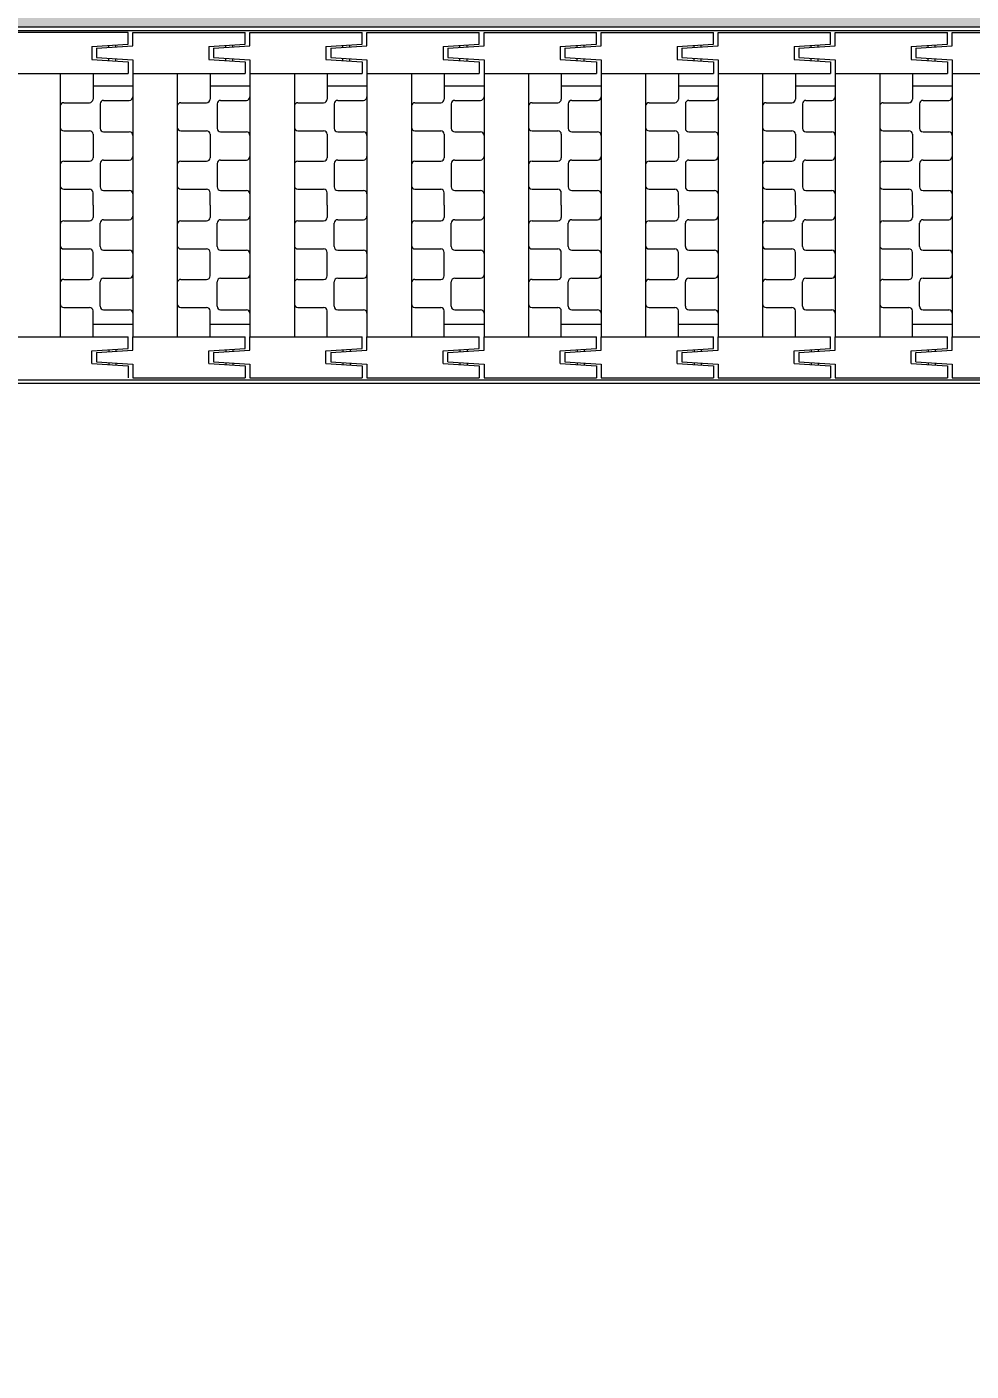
# Model space of a CAD drawing. Header units: millimetres. Extents: x 4003075 to 5615882, y 1445368 to 2591247.
# Drawn here: x 5360198 to 5360728, y 2466413 to 2467168 of the extents above; entities that cross this region are included whole.
import ezdxf

# ---------------------------------------------------------------- set-up
doc = ezdxf.new("R2010")
doc.units = ezdxf.units.MM
doc.layers.add('A_Text', color=3, linetype='Continuous')
doc.layers.add('XR-평면도$0$A-ELEV-PATT', color=9, linetype='Continuous')
doc.layers.add('XR-평면도$0$A-CNTL', color=9, linetype='Continuous', lineweight=15)
doc.layers.add('XR-평면도$0$A-ELEV-LIN3', color=9, linetype='Continuous', lineweight=18)
doc.styles.add('돋움', font='')
doc.styles.get('돋움').set_extended_font_data('DotumChe')

# ---------------------------------------------------------------- blocks, each defined once
blk = doc.blocks.new('XR-평면도$0$무소음트렌치')
at = {"layer": 'XR-평면도$0$A-ELEV-LIN3'}
for p, q in [((0, 200), (7800, 200)), ((1.97, 198.03), (7798.03, 198.03)), ((4880.13, 196.88), (4817.07, 196.88)), ((4880.13, 190.31), (4880.13, 196.88)), ((4882.76, 189.32), (4882.76, 196.88)), ((4882.76, 196.88), (4945.81, 196.88)), ((4945.81, 190.31), (4945.81, 196.88)), ((4948.44, 196.88), (5011.49, 196.88)), ((4948.44, 189.32), (4948.44, 196.88)), ((5011.49, 190.31), (5011.49, 196.88)), ((5014.12, 189.32), (5014.12, 196.88)), ((5014.12, 196.88), (5077.17, 196.88)), ((5077.17, 190.31), (5077.17, 196.88)), ((5079.8, 189.32), (5079.8, 196.88)), ((5079.8, 196.88), (5142.85, 196.88)), ((5142.85, 190.31), (5142.85, 196.88)), ((5145.48, 189.32), (5145.48, 196.88)), ((5145.48, 196.88), (5208.54, 196.88)), ((5208.54, 190.31), (5208.54, 196.88)), ((5211.16, 196.88), (5274.22, 196.88)), ((5211.16, 189.32), (5211.16, 196.88)), ((5274.22, 190.31), (5274.22, 196.88)), ((5276.84, 189.32), (5276.84, 196.88)), ((5276.84, 196.88), (5339.9, 196.88)), ((5339.9, 190.31), (5339.9, 196.88)), ((5342.53, 189.32), (5342.53, 196.88)), ((5342.53, 196.88), (5405.58, 196.88)), ((4859.77, 189), (4880.13, 190.31)), ((4859.77, 189), (4859.77, 181.77)), ((4862.39, 188.01), (4882.76, 189.32)), ((4869.28, 188.45), (4869.28, 189.61)), ((4873.22, 188.71), (4873.22, 189.86)), ((4925.45, 189), (4945.81, 190.31)), ((4925.45, 189), (4925.45, 181.77)), ((4928.08, 188.01), (4948.44, 189.32)), ((4934.96, 188.45), (4934.96, 189.61)), ((4938.9, 188.71), (4938.9, 189.86)), ((4991.13, 189), (5011.49, 190.31)), ((4991.13, 189), (4991.13, 181.77)), ((4993.76, 188.01), (5014.12, 189.32)), ((5000.64, 188.45), (5000.64, 189.61)), ((5004.58, 188.71), (5004.58, 189.86)), ((5056.81, 189), (5077.17, 190.31)), ((5056.81, 189), (5056.81, 181.77)), ((5059.44, 188.01), (5079.8, 189.32)), ((5066.32, 188.45), (5066.32, 189.61)), ((5070.26, 188.71), (5070.26, 189.86)), ((5122.49, 189), (5142.85, 190.31)), ((5122.49, 189), (5122.49, 181.77)), ((5125.12, 188.01), (5145.48, 189.32)), ((5132, 188.45), (5132, 189.61)), ((5135.94, 188.71), (5135.94, 189.86)), ((5188.17, 189), (5208.54, 190.31)), ((5188.17, 189), (5188.17, 181.77)), ((5190.8, 188.01), (5211.16, 189.32)), ((5197.68, 188.45), (5197.68, 189.61)), ((5201.62, 188.71), (5201.62, 189.86)), ((5253.86, 189), (5274.22, 190.31)), ((5253.86, 189), (5253.86, 181.77)), ((5256.48, 188.01), (5276.84, 189.32)), ((5263.37, 188.45), (5263.37, 189.61)), ((5267.31, 188.71), (5267.31, 189.86)), ((5319.54, 189), (5339.9, 190.31)), ((5319.54, 189), (5319.54, 181.77)), ((5322.16, 188.01), (5342.53, 189.32)), ((5329.05, 188.45), (5329.05, 189.61)), ((5332.99, 188.71), (5332.99, 189.86)), ((4859.77, 181.77), (4880.13, 180.46)), ((4862.39, 188.01), (4862.39, 182.76)), ((4862.39, 182.76), (4882.76, 181.44)), ((4869.28, 181.16), (4869.28, 182.31)), ((4873.22, 180.9), (4873.22, 182.06)), ((4882.76, 181.44), (4882.76, 173.89)), ((4925.45, 181.77), (4945.81, 180.46)), ((4928.08, 188.01), (4928.08, 182.76)), ((4928.08, 182.76), (4948.44, 181.44)), ((4934.96, 181.16), (4934.96, 182.31)), ((4938.9, 180.9), (4938.9, 182.06)), ((4948.44, 181.44), (4948.44, 173.89)), ((4991.13, 181.77), (5011.49, 180.46)), ((4993.76, 188.01), (4993.76, 182.76)), ((4993.76, 182.76), (5014.12, 181.44)), ((5000.64, 181.16), (5000.64, 182.31)), ((5004.58, 180.9), (5004.58, 182.06)), ((5014.12, 181.44), (5014.12, 173.89)), ((5056.81, 181.77), (5077.17, 180.46)), ((5059.44, 188.01), (5059.44, 182.76)), ((5059.44, 182.76), (5079.8, 181.44)), ((5066.32, 181.16), (5066.32, 182.31)), ((5070.26, 180.9), (5070.26, 182.06)), ((5079.8, 181.44), (5079.8, 173.89)), ((5122.49, 181.77), (5142.85, 180.46)), ((5125.12, 188.01), (5125.12, 182.76)), ((5125.12, 182.76), (5145.48, 181.44)), ((5132, 181.16), (5132, 182.31)), ((5135.94, 180.9), (5135.94, 182.06)), ((5145.48, 181.44), (5145.48, 173.89)), ((5188.17, 181.77), (5208.54, 180.46)), ((5190.8, 188.01), (5190.8, 182.76)), ((5190.8, 182.76), (5211.16, 181.44)), ((5197.68, 181.16), (5197.68, 182.31)), ((5201.62, 180.9), (5201.62, 182.06)), ((5211.16, 181.44), (5211.16, 173.89)), ((5253.86, 181.77), (5274.22, 180.46)), ((5256.48, 188.01), (5256.48, 182.76)), ((5256.48, 182.76), (5276.84, 181.44)), ((5263.37, 181.16), (5263.37, 182.31)), ((5267.31, 180.9), (5267.31, 182.06)), ((5276.84, 181.44), (5276.84, 173.89)), ((5319.54, 181.77), (5339.9, 180.46)), ((5322.16, 188.01), (5322.16, 182.76)), ((5322.16, 182.76), (5342.53, 181.44)), ((5329.05, 181.16), (5329.05, 182.31)), ((5332.99, 180.9), (5332.99, 182.06)), ((5342.53, 181.44), (5342.53, 173.89)), ((4817.07, 173.89), (4880.13, 173.89)), ((4842.03, 173.89), (4842.03, 26.11)), ((4860.42, 173.89), (4860.42, 159.44)), ((4880.13, 180.46), (4880.13, 173.89)), ((4882.76, 173.89), (4882.76, 26.11)), ((4882.76, 173.89), (4945.81, 173.89)), ((4907.71, 173.89), (4907.71, 26.11)), ((4926.11, 173.89), (4926.11, 159.44)), ((4945.81, 180.46), (4945.81, 173.89)), ((4948.44, 173.89), (4948.44, 26.11)), ((4948.44, 173.89), (5011.49, 173.89)), ((4973.4, 173.89), (4973.4, 26.11)), ((4991.79, 173.89), (4991.79, 159.44)), ((5011.49, 180.46), (5011.49, 173.89)), ((5014.12, 173.89), (5014.12, 26.11)), ((5014.12, 173.89), (5077.17, 173.89)), ((5039.08, 173.89), (5039.08, 26.11)), ((5057.47, 173.89), (5057.47, 159.44)), ((5077.17, 180.46), (5077.17, 173.89)), ((5079.8, 173.89), (5079.8, 26.11)), ((5079.8, 173.89), (5142.85, 173.89)), ((5104.76, 173.89), (5104.76, 26.11)), ((5123.15, 173.89), (5123.15, 159.44)), ((5142.85, 180.46), (5142.85, 173.89)), ((5145.48, 173.89), (5145.48, 26.11)), ((5145.48, 173.89), (5208.54, 173.89)), ((5170.44, 173.89), (5170.44, 26.11)), ((5188.83, 173.89), (5188.83, 159.44)), ((5208.54, 180.46), (5208.54, 173.89)), ((5211.16, 173.89), (5211.16, 26.11)), ((5211.16, 173.89), (5274.22, 173.89)), ((5236.12, 173.89), (5236.12, 26.11)), ((5254.51, 173.89), (5254.51, 159.44)), ((5274.22, 180.46), (5274.22, 173.89)), ((5276.84, 173.89), (5276.84, 26.11)), ((5276.84, 173.89), (5339.9, 173.89)), ((5301.8, 173.89), (5301.8, 26.11)), ((5320.19, 173.89), (5320.19, 159.44)), ((5339.9, 180.46), (5339.9, 173.89)), ((5342.53, 173.89), (5342.53, 26.11)), ((5342.53, 173.89), (5405.58, 173.89)), ((4860.42, 166.83), (4882.76, 166.83)), ((4926.11, 166.83), (4948.44, 166.83)), ((4991.79, 166.83), (5014.12, 166.83)), ((5057.47, 166.83), (5079.8, 166.83)), ((5123.15, 166.83), (5145.48, 166.83)), ((5188.83, 166.83), (5211.16, 166.83)), ((5254.51, 166.83), (5276.84, 166.83)), ((5320.19, 166.83), (5342.53, 166.83)), ((4866.34, 158.78), (4880.79, 158.78)), ((4932.02, 158.78), (4946.47, 158.78)), ((4997.7, 158.78), (5012.15, 158.78)), ((5063.38, 158.78), (5077.83, 158.78)), ((5129.06, 158.78), (5143.51, 158.78)), ((5194.74, 158.78), (5209.19, 158.78)), ((5260.42, 158.78), (5274.87, 158.78)), ((5326.11, 158.78), (5340.56, 158.78)), ((4844, 157.47), (4858.45, 157.47)), ((4864.36, 156.81), (4864.36, 143.02)), ((4909.69, 157.47), (4924.13, 157.47)), ((4930.05, 156.81), (4930.05, 143.02)), ((4975.37, 157.47), (4989.82, 157.47)), ((4995.73, 156.81), (4995.73, 143.02)), ((5041.05, 157.47), (5055.5, 157.47)), ((5061.41, 156.81), (5061.41, 143.02)), ((5106.73, 157.47), (5121.18, 157.47)), ((5127.09, 156.81), (5127.09, 143.02)), ((5172.41, 157.47), (5186.86, 157.47)), ((5192.77, 156.81), (5192.77, 143.02)), ((5238.09, 157.47), (5252.54, 157.47)), ((5258.45, 156.81), (5258.45, 143.02)), ((5303.77, 157.47), (5318.22, 157.47)), ((5324.13, 156.81), (5324.13, 143.02)), ((4844, 141.71), (4858.45, 141.71)), ((4860.42, 139.73), (4860.42, 126.6)), ((4866.34, 141.05), (4880.79, 141.05)), ((4909.69, 141.71), (4924.13, 141.71)), ((4926.11, 139.73), (4926.11, 126.6)), ((4932.02, 141.05), (4946.47, 141.05)), ((4975.37, 141.71), (4989.82, 141.71)), ((4991.79, 139.73), (4991.79, 126.6)), ((4997.7, 141.05), (5012.15, 141.05)), ((5041.05, 141.71), (5055.5, 141.71)), ((5057.47, 139.73), (5057.47, 126.6)), ((5063.38, 141.05), (5077.83, 141.05)), ((5106.73, 141.71), (5121.18, 141.71)), ((5123.15, 139.73), (5123.15, 126.6)), ((5129.06, 141.05), (5143.51, 141.05)), ((5172.41, 141.71), (5186.86, 141.71)), ((5188.83, 139.73), (5188.83, 126.6)), ((5194.74, 141.05), (5209.19, 141.05)), ((5238.09, 141.71), (5252.54, 141.71)), ((5254.51, 139.73), (5254.51, 126.6)), ((5260.42, 141.05), (5274.87, 141.05)), ((5303.77, 141.71), (5318.22, 141.71)), ((5320.19, 139.73), (5320.19, 126.6)), ((5326.11, 141.05), (5340.56, 141.05)), ((4844, 124.63), (4858.45, 124.63)), ((4864.36, 123.31), (4864.36, 110.18)), ((4866.34, 125.29), (4880.79, 125.29)), ((4909.69, 124.63), (4924.13, 124.63)), ((4930.05, 123.31), (4930.05, 110.18)), ((4932.02, 125.29), (4946.47, 125.29)), ((4975.37, 124.63), (4989.82, 124.63)), ((4995.73, 123.31), (4995.73, 110.18)), ((4997.7, 125.29), (5012.15, 125.29)), ((5041.05, 124.63), (5055.5, 124.63)), ((5061.41, 123.31), (5061.41, 110.18)), ((5063.38, 125.29), (5077.83, 125.29)), ((5106.73, 124.63), (5121.18, 124.63)), ((5127.09, 123.31), (5127.09, 110.18)), ((5129.06, 125.29), (5143.51, 125.29)), ((5172.41, 124.63), (5186.86, 124.63)), ((5192.77, 123.31), (5192.77, 110.18)), ((5194.74, 125.29), (5209.19, 125.29)), ((5238.09, 124.63), (5252.54, 124.63)), ((5258.45, 123.31), (5258.45, 110.18)), ((5260.42, 125.29), (5274.87, 125.29)), ((5303.77, 124.63), (5318.22, 124.63)), ((5324.13, 123.31), (5324.13, 110.18)), ((5326.11, 125.29), (5340.56, 125.29)), ((4844, 108.86), (4858.45, 108.86)), ((4860.42, 100), (4860.42, 106.89)), ((4866.34, 108.21), (4880.79, 108.21)), ((4909.69, 108.86), (4924.13, 108.86)), ((4926.11, 100), (4926.11, 106.89)), ((4932.02, 108.21), (4946.47, 108.21)), ((4975.37, 108.86), (4989.82, 108.86)), ((4991.79, 100), (4991.79, 106.89)), ((4997.7, 108.21), (5012.15, 108.21)), ((5041.05, 108.86), (5055.5, 108.86)), ((5057.47, 100), (5057.47, 106.89)), ((5063.38, 108.21), (5077.83, 108.21)), ((5106.73, 108.86), (5121.18, 108.86)), ((5123.15, 100), (5123.15, 106.89)), ((5129.06, 108.21), (5143.51, 108.21)), ((5172.41, 108.86), (5186.86, 108.86)), ((5188.83, 100), (5188.83, 106.89)), ((5194.74, 108.21), (5209.19, 108.21)), ((5238.09, 108.86), (5252.54, 108.86)), ((5254.51, 100), (5254.51, 106.89)), ((5260.42, 108.21), (5274.87, 108.21)), ((5303.77, 108.86), (5318.22, 108.86)), ((5320.19, 100), (5320.19, 106.89)), ((5326.11, 108.21), (5340.56, 108.21)), ((4860.42, 100), (4860.42, 93.1)), ((4926.11, 100), (4926.11, 93.1)), ((4991.79, 100), (4991.79, 93.1)), ((5057.47, 100), (5057.47, 93.1)), ((5123.15, 100), (5123.15, 93.1)), ((5188.83, 100), (5188.83, 93.1)), ((5254.51, 100), (5254.51, 93.1)), ((5320.19, 100), (5320.19, 93.1)), ((4844, 91.13), (4858.45, 91.13)), ((4866.34, 91.79), (4880.79, 91.79)), ((4909.69, 91.13), (4924.13, 91.13)), ((4932.02, 91.79), (4946.47, 91.79)), ((4975.37, 91.13), (4989.82, 91.13)), ((4997.7, 91.79), (5012.15, 91.79)), ((5041.05, 91.13), (5055.5, 91.13)), ((5063.38, 91.79), (5077.83, 91.79)), ((5106.73, 91.13), (5121.18, 91.13)), ((5129.06, 91.79), (5143.51, 91.79)), ((5172.41, 91.13), (5186.86, 91.13)), ((5194.74, 91.79), (5209.19, 91.79)), ((5238.09, 91.13), (5252.54, 91.13)), ((5260.42, 91.79), (5274.87, 91.79)), ((5303.77, 91.13), (5318.22, 91.13)), ((5326.11, 91.79), (5340.56, 91.79)), ((4864.36, 76.68), (4864.36, 89.82)), ((4930.05, 76.68), (4930.05, 89.82)), ((4995.73, 76.68), (4995.73, 89.82)), ((5061.41, 76.68), (5061.41, 89.82)), ((5127.09, 76.68), (5127.09, 89.82)), ((5192.77, 76.68), (5192.77, 89.82)), ((5258.45, 76.68), (5258.45, 89.82)), ((5324.13, 76.68), (5324.13, 89.82)), ((4844, 75.37), (4858.45, 75.37)), ((4860.42, 60.26), (4860.42, 73.4)), ((4866.34, 74.71), (4880.79, 74.71)), ((4909.69, 75.37), (4924.13, 75.37)), ((4926.11, 60.26), (4926.11, 73.4)), ((4932.02, 74.71), (4946.47, 74.71)), ((4975.37, 75.37), (4989.82, 75.37)), ((4991.79, 60.26), (4991.79, 73.4)), ((4997.7, 74.71), (5012.15, 74.71)), ((5041.05, 75.37), (5055.5, 75.37)), ((5057.47, 60.26), (5057.47, 73.4)), ((5063.38, 74.71), (5077.83, 74.71)), ((5106.73, 75.37), (5121.18, 75.37)), ((5123.15, 60.26), (5123.15, 73.4)), ((5129.06, 74.71), (5143.51, 74.71)), ((5172.41, 75.37), (5186.86, 75.37)), ((5188.83, 60.26), (5188.83, 73.4)), ((5194.74, 74.71), (5209.19, 74.71)), ((5238.09, 75.37), (5252.54, 75.37)), ((5254.51, 60.26), (5254.51, 73.4)), ((5260.42, 74.71), (5274.87, 74.71)), ((5303.77, 75.37), (5318.22, 75.37)), ((5320.19, 60.26), (5320.19, 73.4)), ((5326.11, 74.71), (5340.56, 74.71)), ((4844, 58.29), (4858.45, 58.29)), ((4864.36, 43.18), (4864.36, 56.98)), ((4866.34, 58.95), (4880.79, 58.95)), ((4909.69, 58.29), (4924.13, 58.29)), ((4930.05, 43.18), (4930.05, 56.98)), ((4932.02, 58.95), (4946.47, 58.95)), ((4975.37, 58.29), (4989.82, 58.29)), ((4995.73, 43.18), (4995.73, 56.98)), ((4997.7, 58.95), (5012.15, 58.95)), ((5041.05, 58.29), (5055.5, 58.29)), ((5061.41, 43.18), (5061.41, 56.98)), ((5063.38, 58.95), (5077.83, 58.95)), ((5106.73, 58.29), (5121.18, 58.29)), ((5127.09, 43.18), (5127.09, 56.98)), ((5129.06, 58.95), (5143.51, 58.95)), ((5172.41, 58.29), (5186.86, 58.29)), ((5192.77, 43.18), (5192.77, 56.98)), ((5194.74, 58.95), (5209.19, 58.95)), ((5238.09, 58.29), (5252.54, 58.29)), ((5258.45, 43.18), (5258.45, 56.98)), ((5260.42, 58.95), (5274.87, 58.95)), ((5303.77, 58.29), (5318.22, 58.29)), ((5324.13, 43.18), (5324.13, 56.98)), ((5326.11, 58.95), (5340.56, 58.95)), ((4844, 42.53), (4858.45, 42.53)), ((4860.42, 26.11), (4860.42, 40.56)), ((4866.34, 41.21), (4880.79, 41.21)), ((4909.69, 42.53), (4924.13, 42.53)), ((4926.11, 26.11), (4926.11, 40.56)), ((4932.02, 41.21), (4946.47, 41.21)), ((4975.37, 42.53), (4989.82, 42.53)), ((4991.79, 26.11), (4991.79, 40.56)), ((4997.7, 41.21), (5012.15, 41.21)), ((5041.05, 42.53), (5055.5, 42.53)), ((5057.47, 26.11), (5057.47, 40.56)), ((5063.38, 41.21), (5077.83, 41.21)), ((5106.73, 42.53), (5121.18, 42.53)), ((5123.15, 26.11), (5123.15, 40.56)), ((5129.06, 41.21), (5143.51, 41.21)), ((5172.41, 42.53), (5186.86, 42.53)), ((5188.83, 26.11), (5188.83, 40.56)), ((5194.74, 41.21), (5209.19, 41.21)), ((5238.09, 42.53), (5252.54, 42.53)), ((5254.51, 26.11), (5254.51, 40.56)), ((5260.42, 41.21), (5274.87, 41.21)), ((5303.77, 42.53), (5318.22, 42.53)), ((5320.19, 26.11), (5320.19, 40.56)), ((5326.11, 41.21), (5340.56, 41.21)), ((4860.42, 33.17), (4882.76, 33.17)), ((4926.11, 33.17), (4948.44, 33.17)), ((5057.47, 33.17), (5079.8, 33.17)), ((5123.15, 33.17), (5145.48, 33.17)), ((5188.83, 33.17), (5211.16, 33.17)), ((5320.19, 33.17), (5342.53, 33.17)), ((4817.07, 26.11), (4880.13, 26.11)), ((4880.13, 19.54), (4880.13, 26.11)), ((4882.76, 18.55), (4882.76, 26.11)), ((4882.76, 26.11), (4945.81, 26.11)), ((4945.81, 19.54), (4945.81, 26.11)), ((4948.44, 26.11), (5011.49, 26.11)), ((4948.44, 18.55), (4948.44, 26.11)), ((5011.49, 19.54), (5011.49, 26.11)), ((5014.12, 18.55), (5014.12, 26.11)), ((5014.12, 26.11), (5077.17, 26.11)), ((5077.17, 19.54), (5077.17, 26.11)), ((5079.8, 26.11), (5142.85, 26.11)), ((5079.8, 18.55), (5079.8, 26.11)), ((5142.85, 19.54), (5142.85, 26.11)), ((5145.48, 18.55), (5145.48, 26.11)), ((5145.48, 26.11), (5208.54, 26.11)), ((5208.54, 19.54), (5208.54, 26.11)), ((5211.16, 26.11), (5274.22, 26.11)), ((5211.16, 18.55), (5211.16, 26.11)), ((5274.22, 19.54), (5274.22, 26.11)), ((5276.84, 18.55), (5276.84, 26.11)), ((5276.84, 26.11), (5339.9, 26.11)), ((5339.9, 19.54), (5339.9, 26.11)), ((5342.53, 26.11), (5405.58, 26.11)), ((5342.53, 18.55), (5342.53, 26.11)), ((4859.77, 18.22), (4880.13, 19.54)), ((4859.77, 11), (4859.77, 18.22)), ((4862.39, 17.24), (4882.76, 18.55)), ((4862.39, 17.24), (4862.39, 11.98)), ((4869.31, 18.84), (4869.31, 17.68)), ((4873.25, 19.09), (4873.25, 17.94)), ((4925.45, 18.22), (4945.81, 19.54)), ((4925.45, 11), (4925.45, 18.22)), ((4928.08, 17.24), (4948.44, 18.55)), ((4928.08, 17.24), (4928.08, 11.98)), ((4934.99, 18.84), (4934.99, 17.68)), ((4938.93, 19.09), (4938.93, 17.94)), ((4991.13, 18.22), (5011.49, 19.54)), ((4991.13, 11), (4991.13, 18.22)), ((4993.76, 17.24), (5014.12, 18.55)), ((4993.76, 17.24), (4993.76, 11.98)), ((5000.67, 18.84), (5000.67, 17.68)), ((5004.61, 19.09), (5004.61, 17.94)), ((5056.81, 18.22), (5077.17, 19.54)), ((5056.81, 11), (5056.81, 18.22)), ((5059.44, 17.24), (5079.8, 18.55)), ((5059.44, 11.98), (5059.44, 17.24)), ((5066.32, 18.84), (5066.32, 17.68)), ((5070.26, 19.09), (5070.26, 17.94)), ((5122.49, 18.22), (5142.85, 19.54)), ((5122.49, 11), (5122.49, 18.22)), ((5125.12, 17.24), (5145.48, 18.55)), ((5125.12, 17.24), (5125.12, 11.98)), ((5132.03, 18.84), (5132.03, 17.68)), ((5135.97, 19.09), (5135.97, 17.94)), ((5188.17, 18.22), (5208.54, 19.54)), ((5188.17, 11), (5188.17, 18.22)), ((5190.8, 17.24), (5211.16, 18.55)), ((5190.8, 17.24), (5190.8, 11.98)), ((5197.71, 18.84), (5197.71, 17.68)), ((5201.65, 19.09), (5201.65, 17.94)), ((5253.86, 18.22), (5274.22, 19.54)), ((5253.86, 11), (5253.86, 18.22)), ((5256.48, 17.24), (5276.84, 18.55)), ((5256.48, 17.24), (5256.48, 11.98)), ((5263.39, 18.84), (5263.39, 17.68)), ((5267.34, 19.09), (5267.34, 17.94)), ((5319.54, 18.22), (5339.9, 19.54)), ((5319.54, 11), (5319.54, 18.22)), ((5322.16, 17.24), (5342.53, 18.55)), ((5322.16, 11.98), (5322.16, 17.24)), ((5329.05, 18.84), (5329.05, 17.68)), ((5332.99, 19.09), (5332.99, 17.94)), ((4859.77, 11), (4880.13, 9.69)), ((4862.39, 11.98), (4882.76, 10.67)), ((4869.31, 11.54), (4869.31, 10.38)), ((4873.25, 11.28), (4873.25, 10.13)), ((4880.13, 9.69), (4880.13, 3.12)), ((4882.76, 10.67), (4882.76, 3.12)), ((4925.45, 11), (4945.81, 9.69)), ((4928.08, 11.98), (4948.44, 10.67)), ((4934.99, 11.54), (4934.99, 10.38)), ((4938.93, 11.28), (4938.93, 10.13)), ((4945.81, 9.69), (4945.81, 3.12)), ((4948.44, 10.67), (4948.44, 3.12)), ((4991.13, 11), (5011.49, 9.69)), ((4993.76, 11.98), (5014.12, 10.67)), ((5000.67, 11.54), (5000.67, 10.38)), ((5004.61, 11.28), (5004.61, 10.13)), ((5011.49, 9.69), (5011.49, 3.12)), ((5014.12, 10.67), (5014.12, 3.12)), ((5056.81, 11), (5077.17, 9.69)), ((5059.44, 11.98), (5079.8, 10.67)), ((5066.32, 11.54), (5066.32, 10.39)), ((5070.26, 11.29), (5070.26, 10.13)), ((5077.17, 9.69), (5077.17, 3.12)), ((5079.8, 10.67), (5079.8, 3.12)), ((5122.49, 11), (5142.85, 9.69)), ((5125.12, 11.98), (5145.48, 10.67)), ((5132.03, 11.54), (5132.03, 10.38)), ((5135.97, 11.28), (5135.97, 10.13)), ((5142.85, 9.69), (5142.85, 3.12)), ((5145.48, 10.67), (5145.48, 3.12)), ((5188.17, 11), (5208.54, 9.69)), ((5190.8, 11.98), (5211.16, 10.67)), ((5197.71, 11.54), (5197.71, 10.38)), ((5201.65, 11.28), (5201.65, 10.13)), ((5208.54, 9.69), (5208.54, 3.12)), ((5211.16, 10.67), (5211.16, 3.12)), ((5253.86, 11), (5274.22, 9.69)), ((5256.48, 11.98), (5276.84, 10.67)), ((5263.39, 11.54), (5263.39, 10.38)), ((5267.34, 11.28), (5267.34, 10.13)), ((5274.22, 9.69), (5274.22, 3.12)), ((5276.84, 10.67), (5276.84, 3.12)), ((5319.54, 11), (5339.9, 9.69)), ((5322.16, 11.98), (5342.53, 10.67)), ((5329.05, 11.54), (5329.05, 10.39)), ((5332.99, 11.29), (5332.99, 10.13)), ((5339.9, 9.69), (5339.9, 3.12)), ((5342.53, 10.67), (5342.53, 3.12)), ((1.97, 1.97), (7798.03, 1.97)), ((4882.76, 3.12), (4945.81, 3.12)), ((4948.44, 3.12), (5011.49, 3.12)), ((5014.12, 3.12), (5077.17, 3.12)), ((5079.8, 3.12), (5142.85, 3.12)), ((5145.48, 3.12), (5208.54, 3.12)), ((5211.16, 3.12), (5274.22, 3.12)), ((5276.84, 3.12), (5339.9, 3.12)), ((5342.53, 3.12), (5405.58, 3.12)), ((0, 0), (7800, 0))]:
    blk.add_line(p, q, dxfattribs=at)
for centre, start, end in [((4858.45, 159.44), 270, 0), ((4866.34, 156.81), 90, 180), ((4880.79, 160.75), 270, 0), ((4924.13, 159.44), 270, 0), ((4932.02, 156.81), 90, 180), ((4946.47, 160.75), 270, 0), ((4989.82, 159.44), 270, 0), ((4997.7, 156.81), 90, 180), ((5012.15, 160.75), 270, 0), ((5055.5, 159.44), 270, 0), ((5063.38, 156.81), 90, 180), ((5077.83, 160.75), 270, 0), ((5121.18, 159.44), 270, 0), ((5129.06, 156.81), 90, 180), ((5143.51, 160.75), 270, 0), ((5186.86, 159.44), 270, 0), ((5194.74, 156.81), 90, 180), ((5209.19, 160.75), 270, 0), ((5252.54, 159.44), 270, 0), ((5260.42, 156.81), 90, 180), ((5274.87, 160.75), 270, 0), ((5318.22, 159.44), 270, 0), ((5326.11, 156.81), 90, 180), ((5340.56, 160.75), 270, 0), ((4844, 155.5), 90, 180), ((4909.69, 155.5), 90, 180), ((4975.37, 155.5), 90, 180), ((5041.05, 155.5), 90, 180), ((5106.73, 155.5), 90, 180), ((5172.41, 155.5), 90, 180), ((5238.09, 155.5), 90, 180), ((5303.77, 155.5), 90, 180), ((4844, 143.68), 180, 270), ((4909.69, 143.68), 180, 270), ((4975.37, 143.68), 180, 270), ((5041.05, 143.68), 180, 270), ((5106.73, 143.68), 180, 270), ((5172.41, 143.68), 180, 270), ((5238.09, 143.68), 180, 270), ((5303.77, 143.68), 180, 270), ((4858.45, 139.73), 0, 90), ((4866.34, 143.02), 180, 270), ((4880.79, 139.08), 0, 90), ((4924.13, 139.73), 0, 90), ((4932.02, 143.02), 180, 270), ((4946.47, 139.08), 0, 90), ((4989.82, 139.73), 0, 90), ((4997.7, 143.02), 180, 270), ((5012.15, 139.08), 0, 90), ((5055.5, 139.73), 0, 90), ((5063.38, 143.02), 180, 270), ((5077.83, 139.08), 0, 90), ((5121.18, 139.73), 0, 90), ((5129.06, 143.02), 180, 270), ((5143.51, 139.08), 0, 90), ((5186.86, 139.73), 0, 90), ((5194.74, 143.02), 180, 270), ((5209.19, 139.08), 0, 90), ((5252.54, 139.73), 0, 90), ((5260.42, 143.02), 180, 270), ((5274.87, 139.08), 0, 90), ((5318.22, 139.73), 0, 90), ((5326.11, 143.02), 180, 270), ((5340.56, 139.08), 0, 90), ((4844, 122.66), 90, 180), ((4858.45, 126.6), 270, 0), ((4866.34, 123.31), 90, 180), ((4880.79, 127.26), 270, 0), ((4909.69, 122.66), 90, 180), ((4924.13, 126.6), 270, 0), ((4932.02, 123.31), 90, 180), ((4946.47, 127.26), 270, 0), ((4975.37, 122.66), 90, 180), ((4989.82, 126.6), 270, 0), ((4997.7, 123.31), 90, 180), ((5012.15, 127.26), 270, 0), ((5041.05, 122.66), 90, 180), ((5055.5, 126.6), 270, 0), ((5063.38, 123.31), 90, 180), ((5077.83, 127.26), 270, 0), ((5106.73, 122.66), 90, 180), ((5121.18, 126.6), 270, 0), ((5129.06, 123.31), 90, 180), ((5143.51, 127.26), 270, 0), ((5172.41, 122.66), 90, 180), ((5186.86, 126.6), 270, 0), ((5194.74, 123.31), 90, 180), ((5209.19, 127.26), 270, 0), ((5238.09, 122.66), 90, 180), ((5252.54, 126.6), 270, 0), ((5260.42, 123.31), 90, 180), ((5274.87, 127.26), 270, 0), ((5303.77, 122.66), 90, 180), ((5318.22, 126.6), 270, 0), ((5326.11, 123.31), 90, 180), ((5340.56, 127.26), 270, 0), ((4844, 110.84), 180, 270), ((4858.45, 106.89), 0, 90), ((4866.34, 110.18), 180, 270), ((4880.79, 106.24), 0, 90), ((4909.69, 110.84), 180, 270), ((4924.13, 106.89), 0, 90), ((4932.02, 110.18), 180, 270), ((4946.47, 106.24), 0, 90), ((4975.37, 110.84), 180, 270), ((4989.82, 106.89), 0, 90), ((4997.7, 110.18), 180, 270), ((5012.15, 106.24), 0, 90), ((5041.05, 110.84), 180, 270), ((5055.5, 106.89), 0, 90), ((5063.38, 110.18), 180, 270), ((5077.83, 106.24), 0, 90), ((5106.73, 110.84), 180, 270), ((5121.18, 106.89), 0, 90), ((5129.06, 110.18), 180, 270), ((5143.51, 106.24), 0, 90), ((5172.41, 110.84), 180, 270), ((5186.86, 106.89), 0, 90), ((5194.74, 110.18), 180, 270), ((5209.19, 106.24), 0, 90), ((5238.09, 110.84), 180, 270), ((5252.54, 106.89), 0, 90), ((5260.42, 110.18), 180, 270), ((5274.87, 106.24), 0, 90), ((5303.77, 110.84), 180, 270), ((5318.22, 106.89), 0, 90), ((5326.11, 110.18), 180, 270), ((5340.56, 106.24), 0, 90), ((4844, 89.16), 90, 180), ((4858.45, 93.1), 270, 0), ((4866.34, 89.82), 90, 180), ((4880.79, 93.76), 270, 0), ((4909.69, 89.16), 90, 180), ((4924.13, 93.1), 270, 0), ((4932.02, 89.82), 90, 180), ((4946.47, 93.76), 270, 0), ((4975.37, 89.16), 90, 180), ((4989.82, 93.1), 270, 0), ((4997.7, 89.82), 90, 180), ((5012.15, 93.76), 270, 0), ((5041.05, 89.16), 90, 180), ((5055.5, 93.1), 270, 0), ((5063.38, 89.82), 90, 180), ((5077.83, 93.76), 270, 0), ((5106.73, 89.16), 90, 180), ((5121.18, 93.1), 270, 0), ((5129.06, 89.82), 90, 180), ((5143.51, 93.76), 270, 0), ((5172.41, 89.16), 90, 180), ((5186.86, 93.1), 270, 0), ((5194.74, 89.82), 90, 180), ((5209.19, 93.76), 270, 0), ((5238.09, 89.16), 90, 180), ((5252.54, 93.1), 270, 0), ((5260.42, 89.82), 90, 180), ((5274.87, 93.76), 270, 0), ((5303.77, 89.16), 90, 180), ((5318.22, 93.1), 270, 0), ((5326.11, 89.82), 90, 180), ((5340.56, 93.76), 270, 0), ((4844, 77.34), 180, 270), ((4866.34, 76.68), 180, 270), ((4909.69, 77.34), 180, 270), ((4932.02, 76.68), 180, 270), ((4975.37, 77.34), 180, 270), ((4997.7, 76.68), 180, 270), ((5041.05, 77.34), 180, 270), ((5063.38, 76.68), 180, 270), ((5106.73, 77.34), 180, 270), ((5129.06, 76.68), 180, 270), ((5172.41, 77.34), 180, 270), ((5194.74, 76.68), 180, 270), ((5238.09, 77.34), 180, 270), ((5260.42, 76.68), 180, 270), ((5303.77, 77.34), 180, 270), ((5326.11, 76.68), 180, 270), ((4858.45, 73.4), 0, 90), ((4880.79, 72.74), 0, 90), ((4924.13, 73.4), 0, 90), ((4946.47, 72.74), 0, 90), ((4989.82, 73.4), 0, 90), ((5012.15, 72.74), 0, 90), ((5055.5, 73.4), 0, 90), ((5077.83, 72.74), 0, 90), ((5121.18, 73.4), 0, 90), ((5143.51, 72.74), 0, 90), ((5186.86, 73.4), 0, 90), ((5209.19, 72.74), 0, 90), ((5252.54, 73.4), 0, 90), ((5274.87, 72.74), 0, 90), ((5318.22, 73.4), 0, 90), ((5340.56, 72.74), 0, 90), ((4880.79, 60.92), 270, 0), ((4946.47, 60.92), 270, 0), ((5012.15, 60.92), 270, 0), ((5077.83, 60.92), 270, 0), ((5143.51, 60.92), 270, 0), ((5209.19, 60.92), 270, 0), ((5274.87, 60.92), 270, 0), ((5340.56, 60.92), 270, 0), ((4844, 56.32), 90, 180), ((4858.45, 60.26), 270, 0), ((4866.34, 56.98), 90, 180), ((4909.69, 56.32), 90, 180), ((4924.13, 60.26), 270, 0), ((4932.02, 56.98), 90, 180), ((4975.37, 56.32), 90, 180), ((4989.82, 60.26), 270, 0), ((4997.7, 56.98), 90, 180), ((5041.05, 56.32), 90, 180), ((5055.5, 60.26), 270, 0), ((5063.38, 56.98), 90, 180), ((5106.73, 56.32), 90, 180), ((5121.18, 60.26), 270, 0), ((5129.06, 56.98), 90, 180), ((5172.41, 56.32), 90, 180), ((5186.86, 60.26), 270, 0), ((5194.74, 56.98), 90, 180), ((5238.09, 56.32), 90, 180), ((5252.54, 60.26), 270, 0), ((5260.42, 56.98), 90, 180), ((5303.77, 56.32), 90, 180), ((5318.22, 60.26), 270, 0), ((5326.11, 56.98), 90, 180), ((4844, 44.5), 180, 270), ((4858.45, 40.56), 0, 90), ((4866.34, 43.18), 180, 270), ((4880.79, 39.24), 0, 90), ((4909.69, 44.5), 180, 270), ((4924.13, 40.56), 0, 90), ((4932.02, 43.18), 180, 270), ((4946.47, 39.24), 0, 90), ((4975.37, 44.5), 180, 270), ((4989.82, 40.56), 0, 90), ((4997.7, 43.18), 180, 270), ((5012.15, 39.24), 0, 90), ((5041.05, 44.5), 180, 270), ((5055.5, 40.56), 0, 90), ((5063.38, 43.18), 180, 270), ((5077.83, 39.24), 0, 90), ((5106.73, 44.5), 180, 270), ((5121.18, 40.56), 0, 90), ((5129.06, 43.18), 180, 270), ((5143.51, 39.24), 0, 90), ((5172.41, 44.5), 180, 270), ((5186.86, 40.56), 0, 90), ((5194.74, 43.18), 180, 270), ((5209.19, 39.24), 0, 90), ((5238.09, 44.5), 180, 270), ((5252.54, 40.56), 0, 90), ((5260.42, 43.18), 180, 270), ((5274.87, 39.24), 0, 90), ((5303.77, 44.5), 180, 270), ((5318.22, 40.56), 0, 90), ((5326.11, 43.18), 180, 270), ((5340.56, 39.24), 0, 90)]:
    blk.add_arc(centre, 1.97, start, end, dxfattribs=at)
blk = doc.blocks.new('XR-평면도$0$RAMP_내려감(기준층) (220802)')
at = {"layer": 'XR-평면도$0$A-ELEV-PATT'}
h = blk.add_hatch(dxfattribs=at)
h.set_pattern_fill('HEX', color=256, scale=100, angle=135)
h.set_pattern_definition([(135, (-1188188.16, -722710.9), (-388.8564, -388.8564), [317.5, -635]), (255, (-1188188.16, -722710.9), (531.18773, -142.33132), [317.5, -635]), (195, (-1188412.67, -722486.4), (142.33132, -531.18773), [317.5, -635])])
edge = h.paths.add_edge_path()
edge.add_arc((0, -15000), 12100, 540, 542.368269)
edge.add_line((-12089.67, -15500), (-19900, -15500))
edge.add_line((-19900, -15500), (-19900, 15000))
edge.add_arc((0, 15000), 19900, 0, 180, ccw=False)
edge.add_line((19900, 15000), (19900, -15500))
edge.add_line((19900, -15500), (12089.67, -15500))
edge.add_arc((0, -15000), 12100, 717.631731, 720)
edge.add_line((12100, -15000), (12100, 15000))
edge.add_arc((0, 15000), 12100, 360, 540)
edge.add_line((-12100, 15000), (-12100, -15000))
at = {"layer": 'XR-평면도$0$A-CNTL', "ltscale": 300}
blk.add_lwpolyline([(-20700, 15000), (-20700, -15000, 0.414214), (0, -35700, 0.414214), (20700, -15000), (20700, 15000, 0.414214), (0, 35700, 0.414214)], format="xyb", close=True, dxfattribs=at)
at = {"layer": 'XR-평면도$0$A-ELEV-LIN3'}
blk.add_lwpolyline([(-19700, -15700), (-12280.07, -15700, 0.397632), (0, -27300, 0.397632), (12280.07, -15700), (19700, -15700), (19700, -34700), (-19700, -34700)], format="xyb", close=True, dxfattribs=at)
blk.add_blockref('XR-평면도$0$무소음트렌치', (12100, -15700), dxfattribs=at)

msp = doc.modelspace()

# ---------------------------------------------------------------- block references
msp.add_blockref('XR-평면도$0$RAMP_내려감(기준층) (220802)', (5343275.04, 2482667.56))

# ---------------------------------------------------------------- texts
at = {"layer": 'A_Text', "color": 3, "insert": (5345840.26, 2466895.45), "char_height": 1500, "attachment_point": 1, "style": '돋움'}
msp.add_mtext_dynamic_manual_height_columns('#8\\P면    적 : 726M2\\P측정횟수 : 6회\\P측정길이 : 20.1M', width=21611.5028, gutter_width=7500, heights=[10868.51], dxfattribs=at)

doc.saveas('drawing.dxf')
